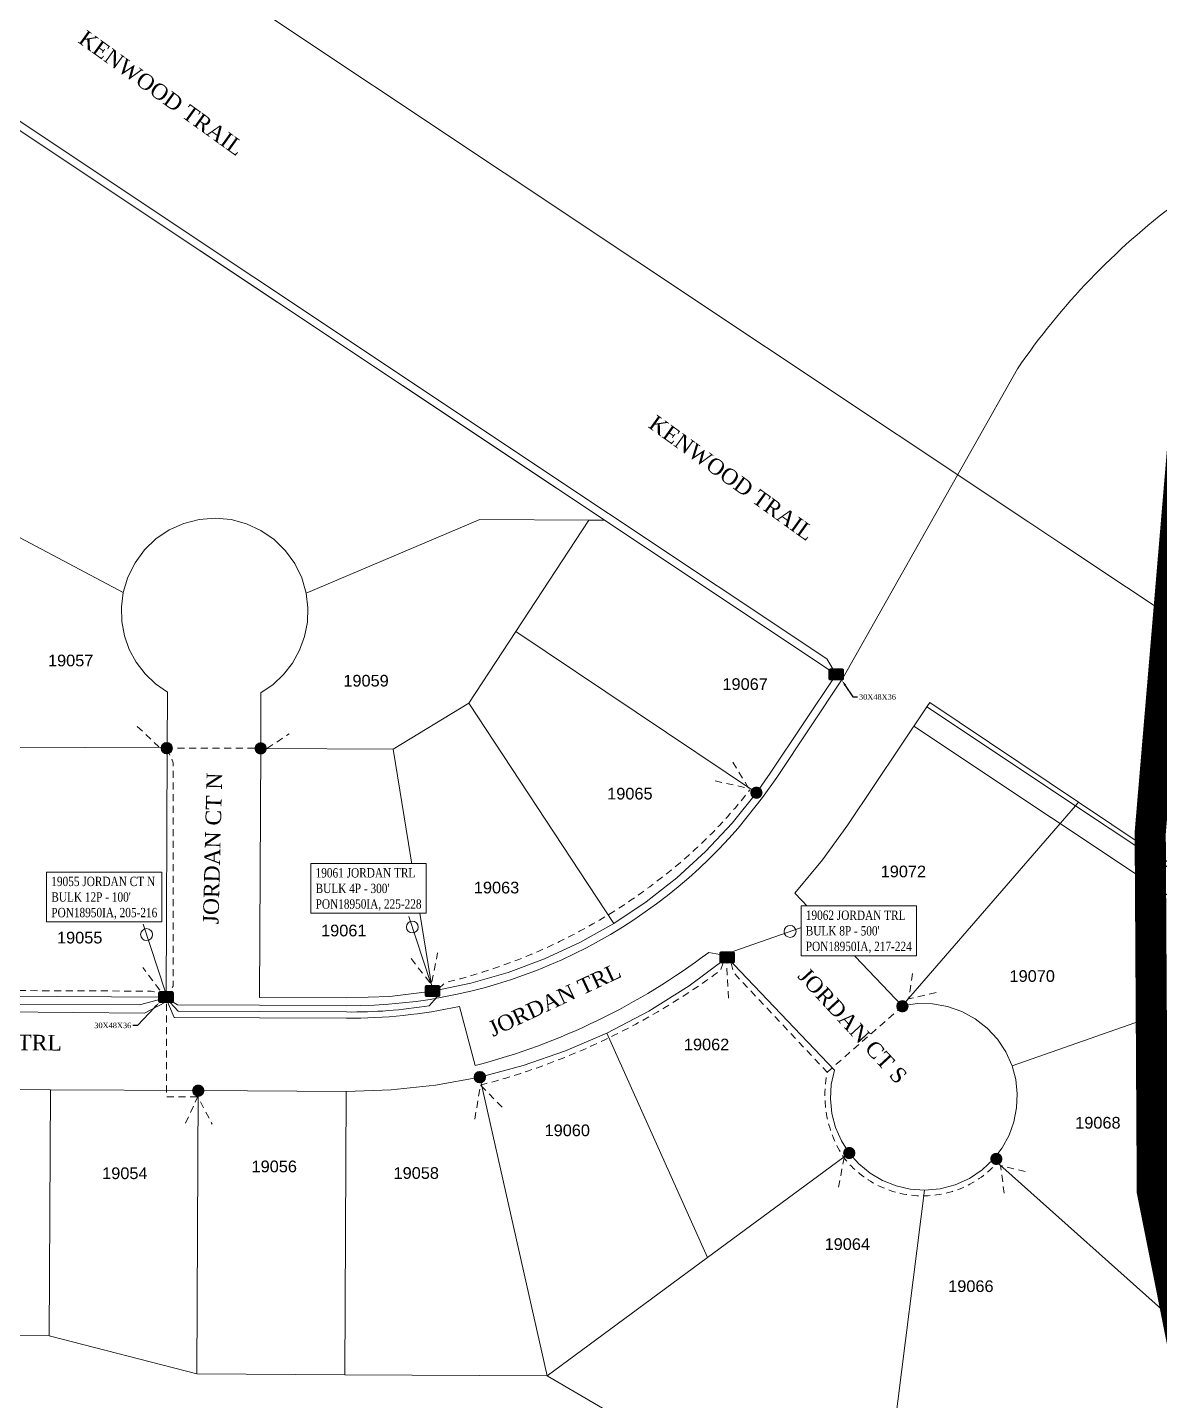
# Model space of a CAD drawing. Header units: feet. Extents: x 865220 to 2821149, y -2240498 to 944432.
# Drawn here: x 2812982 to 2813709, y 938636 to 939518 of the extents above; entities that cross this region are included whole.
import ezdxf
from ezdxf import colors
from ezdxf.entities.mleader import LeaderData, LeaderLine
from ezdxf.enums import TextEntityAlignment as Align
from ezdxf.lldxf.tags import DXFTag
from ezdxf.math import Vec2, Vec3

# ---------------------------------------------------------------- set-up
doc = ezdxf.new("R2010")
doc.units = ezdxf.units.FT
doc.header["$LTSCALE"] = 0.015
doc.header["$MEASUREMENT"] = 0
doc.linetypes.add('DASHED', pattern=[5, 3, -2])
for name, color, linetype in [('288A', 112, '288A'), ('432A', 112, '432A'), ('48C', 112, '48C'), ('48D', 112, '48D'), ('Dakota County Addresses', 7, 'Continuous'), ('Dakota County Parcels', 7, 'Continuous'), ('DETAIL', 7, 'Continuous'), ('DROP BURIED', 7, 'DASHED'), ('STREET NAME', 7, 'Continuous'), ('TAIL', 1, 'MST'), ('TELEPHONE STRUCT-PROP', 6, 'Continuous'), ('TERMINALS', 7, 'Continuous')]:
    doc.layers.add(name, color=color, linetype=linetype)
doc.layers.add('RUNNING LINE (UNDERGROUND)', color=10, linetype='Continuous', lineweight=40)
doc.layers.add('WORK BOUNDARY', color=110, linetype='Continuous', lineweight=40)
doc.styles.add('Dimensions 100', font='arial.ttf')
doc.styles.add('Line', font='txt.shx', dxfattribs={"height": 3})
doc.styles.add('SIMPLEX', font='times.ttf', dxfattribs={"width": 0.8})
doc.styles.get("Standard").update_dxf_attribs({"font": 'times.ttf'})
doc.styles.add('Utilities', font='arial.ttf', dxfattribs={"height": 2.5})
tags = doc.linetypes.add('288A', pattern='A,80,-5,["288A",Line,S=1.5,R=0,X=0,Y=-1.5],-24', length=109).pattern_tags.tags
tags[6] = DXFTag(74, 10)
tags = doc.linetypes.add('432A', pattern='A,80,-5,["432A",Line,S=1.5,R=0,X=0,Y=-1.5],-24', length=109).pattern_tags.tags
tags[6] = DXFTag(74, 10)
tags = doc.linetypes.add('48C', pattern='A,80,-5,["48C",Line,S=1.5,R=0,X=0,Y=-1.5],-20', length=105).pattern_tags.tags
tags[6] = DXFTag(74, 10)
tags = doc.linetypes.add('48D', pattern='A,80,-5,["48D",Line,S=1.5,R=0,X=0,Y=-1.5],-20', length=105).pattern_tags.tags
tags[6] = DXFTag(74, 10)
tags = doc.linetypes.add('MST', pattern='A,5,-5,5,-5,["TAIL",Line,S=1.5,R=0,X=0,Y=-1.5],-20', length=40).pattern_tags.tags
tags[10] = DXFTag(74, 10)

# ---------------------------------------------------------------- blocks, each defined once
blk = doc.blocks.new('ACMAP_ANN_TEMPLATE_Dakota County Addresses')
at = {"layer": 'Dakota County Addresses', "style": 'Dimensions 100'}
blk.add_attdef('DakotaCountyAddress', text='', height=50, dxfattribs=at).set_placement((0, 0), align=Align.CENTER)
blk = doc.blocks.new('NEW HH')
at = {"ltscale": 40, "true_color": 0xffffff}
h = blk.add_hatch(color=7, dxfattribs=at)
h.dxf.hatch_style = 1
h.paths.add_polyline_path([(-0.061, -0.031, 0.414214), (-0.046, -0.046), (0.046, -0.046, 0.414214), (0.061, -0.031), (0.061, 0.031, 0.414214), (0.046, 0.046), (-0.046, 0.046, 0.414214), (-0.061, 0.031)])
at = {"layer": 'RUNNING LINE (UNDERGROUND)', "color": 6, "lineweight": 0, "const_width": 0.005, "flags": 128}
blk.add_lwpolyline([(-0.061, 0.031), (-0.061, -0.031, 0.414214), (-0.046, -0.046), (0.046, -0.046, 0.414214), (0.061, -0.031), (0.061, 0.031, 0.414214), (0.046, 0.046), (-0.046, 0.046, 0.414214)], format="xyb", close=True, dxfattribs=at)
at = {"layer": 'TELEPHONE STRUCT-PROP', "color": 18, "true_color": 0x000000, "style": 'Utilities'}
blk.add_text('HH', height=0.05, dxfattribs=at).set_placement((0, 0), align=Align.MIDDLE_CENTER)
blk = doc.blocks.new('Proposed FlowerPot')
at = {"lineweight": 5, "ltscale": 100, "true_color": 0xffffff}
h = blk.add_hatch(color=7, dxfattribs=at)
h.dxf.hatch_style = 1
h.paths.add_polyline_path([(-0.06, 0, 0.414214), (0, -0.06, 0.414214), (0.06, 0, 0.414214), (0, 0.06, 0.414214)])
at = {"lineweight": 5, "ltscale": 100}
blk.add_circle((0, 0), 0.0604, dxfattribs=at)
at = {"layer": 'RUNNING LINE (UNDERGROUND)', "color": 6, "lineweight": 5, "const_width": 0.00907, "flags": 128}
blk.add_lwpolyline([(-0.06, 0, -0.414214), (0, 0.06, -0.414214), (0.06, 0, -0.414214), (0, -0.06, -0.414214), (-0.06, 0)], format="xyb", dxfattribs=at)
at = {"color": 18, "linetype": 'ByBlock', "lineweight": 5, "ltscale": 100, "true_color": 0x000000, "style": 'Dimensions 100'}
blk.add_text('F', height=0.0744, dxfattribs=at).set_placement((-0.029, -0.037))
blk = doc.blocks.new('TERMINAL')
at = {"lineweight": 5, "ltscale": 0.5, "flags": 128}
blk.add_lwpolyline([(-0.07, -0.65), (-0.07, 44.75)], dxfattribs=at)
at = {"lineweight": 5, "ltscale": 0.5}
blk.add_circle((-0.07, 37.61), 3.83, dxfattribs=at)

msp = doc.modelspace()

# ---------------------------------------------------------------- linework, layer by layer
at = {"layer": '288A', "lineweight": 5, "ltscale": 50, "flags": 128}
msp.add_lwpolyline([(2813070.42, 938894.83), (2813053.58, 938890.31), (2812965.6, 938890.79), (2812875.61, 938891.24, -0.084324), (2812816.43, 938901.49), (2812801.09, 938907.46), (2812784.03, 938916.26), (2812767.98, 938926.79), (2812753.23, 938938.86), (2812738.55, 938952.21), (2812686.72, 938999.34, 0.185273), (2812555.26, 939050.53), (2812510.77, 939050.75), (2812407.7, 939051.26), (2812381.33, 939052.3, -0.161092), (2812156.97, 939145.3), (2812139.07, 939161.78), (2812122.18, 939179.41), (2812105.45, 939199.32), (2812090.7, 939219.47), (2812077.29, 939240.44), (2812022.63, 939332.51), (2811974.14, 939414.19), (2811831.22, 939654.93), (2811785.28, 939732.31), (2811729.13, 939826.89), (2811701.99, 939872.6), (2811702.8, 939881.03), (2811714.14, 939881.94), (2811796, 939930.54, 0.26802), (2811897.31, 940111.11), (2811896.19, 940201.09), (2811892.59, 940490.55), (2811891.75, 940550.67), (2811889.54, 940728.58), (2811889.19, 940756.42), (2811888.22, 940783.26), (2811885.97, 940810.09), (2811882.47, 940836.67), (2811878.62, 940865.83), (2811876.17, 940895.03), (2811875.11, 940924.37), (2811874.78, 940950.87), (2811871.29, 941231.88), (2811870.98, 941257.26), (2811869.39, 941282.07, 0.233625), (2811751.67, 941464.29), (2811704.95, 941492.18), (2811680.69, 941508.12, -0.219143), (2811542.68, 941752.06), (2811530.31, 941901.64), (2811531.25, 941931.56), (2811534.67, 941960.16, -0.23519), (2811709.17, 942202.54), (2811729.85, 942212.55), (2811738.55, 942217.29), (2811746.6, 942223.54), (2811753.52, 942231.02), (2811765.86, 942249.72, -0.660055), (2811899.07, 942214.02), (2811904.77, 942206.54)], format="xyb", dxfattribs=at)
at = {"layer": '432A', "lineweight": 5, "ltscale": 50, "flags": 128}
msp.add_lwpolyline([(2816785.17, 939584.17), (2816776.58, 939571.97), (2816555.39, 939565.69), (2816545.11, 939575.68), (2816367.43, 939573.1), (2816157.82, 939572.53), (2816126.33, 939572.45), (2815173.17, 939569.87), (2815093.17, 939569.65), (2814958.14, 939569.65), (2814850.74, 939571.23), (2814743.38, 939575.32), (2814636.17, 939581.75), (2814584, 939585.57), (2814542.37, 939588.01, 0.064097), (2814256.48, 939561.99), (2814198.12, 939547.37), (2813808.99, 939443.41), (2813785.54, 939436.24), (2813762.73, 939427.46), (2813740.6, 939417.09), (2813719.41, 939405.25, 0.081064), (2813617.44, 939298.76), (2813505.38, 939100), (2813462.8, 939036.33), (2813453.75, 939023.48), (2813437.97, 939003.79, -0.218888), (2813186.57, 938889.7), (2813130.58, 938889.97), (2813078.06, 938890.24), (2813070.42, 938894.83)], format="xyb", dxfattribs=at)
at = {"layer": '48C', "lineweight": 5, "ltscale": 50, "flags": 128}
msp.add_lwpolyline([(2813070.35, 938892.07), (2813056.78, 938884.87), (2812965.57, 938885.79), (2812875.58, 938886.24, -0.083907), (2812813.73, 938897.01), (2812803.44, 938847.64), (2812795.65, 938827.23), (2812789.81, 938805.49), (2812786.24, 938783.27), (2812784.98, 938760.93), (2812784.57, 938678.72), (2812783.73, 938508.58), (2812784.85, 938488.98, 0.287906), (2812891.97, 938356.33), (2812915.61, 938348.21), (2813077.26, 938292.71), (2813100.54, 938283.99, -0.044055), (2813171.11, 938247.82), (2813186.03, 938244.06)], format="xyb", dxfattribs=at)
at = {"layer": '48D', "lineweight": 5, "ltscale": 50, "flags": 128}
msp.add_lwpolyline([(2813501.03, 939102.46), (2813494.95, 939112.51), (2813354.8, 939205.82), (2812900.35, 939508.55), (2812884.87, 939519.37), (2812861.55, 939536.4), (2812828.14, 939562.39), (2812798.34, 939587.29), (2812781.55, 939602.09), (2812763.31, 939618.84), (2812749.95, 939631.57), (2812744.88, 939636.41), (2812727.72, 939653.69, -0.106157), (2812468.85, 940062.46), (2812460.57, 940083.23), (2812452.61, 940089.69)], format="xyb", dxfattribs=at)
at = {"layer": 'Dakota County Parcels', "lineweight": 5}
for p, q in [((2812994.58, 939619.86), (2813624.65, 939200.35)), ((2812994.58, 939619.85), (2813624.64, 939200.34)), ((2812911.45, 939495.01), (2813352.03, 939201.66)), ((2813501.03, 939102.46), (2812911.46, 939495.01)), ((2812951.5, 939203.55), (2813043.13, 939155.19)), ((2813272.12, 939201.96), (2813342.11, 939201.62)), ((2813295.26, 939130.08), (2813342.11, 939201.62)), ((2813342.11, 939201.62), (2813352.18, 939201.57)), ((2813647.29, 939185.26), (2813624.66, 939200.34)), ((2813647.31, 939185.25), (2813905.47, 939013.36)), ((2813265.13, 939084.07), (2813295.26, 939130.08)), ((2813295.26, 939130.08), (2813449.76, 939026.49)), ((2813458.68, 939039.16), (2813501.03, 939102.46)), ((2813071.4, 939055.25), (2813071.58, 939091.01)), ((2813131.39, 939054.95), (2813131.57, 939090.71)), ((2813216.39, 939054.53), (2813265.13, 939084.07)), ((2813265.13, 939084.07), (2813358.15, 938942.59)), ((2813508.54, 939005.8), (2813559.31, 939081.68)), ((2813559.31, 939081.68), (2813561.09, 939084.35)), ((2813559.31, 939081.68), (2813654.71, 939018.15)), ((2813561.09, 939084.35), (2813656.66, 939020.4)), ((2813844.47, 938873.79), (2813550.96, 939069.21)), ((2812966.41, 939055.77), (2813071.4, 939055.25)), ((2813070.61, 938895.27), (2813071.4, 939055.25)), ((2813130.6, 938894.97), (2813131.39, 939054.95)), ((2813131.39, 939054.95), (2813216.39, 939054.53)), ((2813216.39, 939054.53), (2813241.78, 938899.13)), ((2813449.76, 939026.49), (2813458.68, 939039.16)), ((2813654.71, 939018.15), (2813656.66, 939020.4)), ((2813656.66, 939020.4), (2813721.42, 938977.08)), ((2813543.33, 938889.56), (2813654.71, 939018.15)), ((2813654.71, 939018.15), (2813721.45, 938973.72)), ((2813474.5, 938962.08), (2813543.33, 938889.56)), ((2813430.98, 938920.77), (2813499.82, 938848.26)), ((2812965.62, 938895.79), (2813070.61, 938895.27)), ((2813130.6, 938894.97), (2813186.59, 938894.7)), ((2813613.96, 938851.07), (2813722.14, 938888.99)), ((2813353.71, 938872.05), (2813418.4, 938728.03)), ((2813272.11, 938843.94), (2813315.38, 938652.09)), ((2812901.33, 938836.12), (2812996.32, 938835.65)), ((2812995.54, 938677.67), (2812996.32, 938835.65)), ((2812996.32, 938835.65), (2813091.31, 938835.17)), ((2813090.41, 938653.21), (2813091.31, 938835.17)), ((2813091.31, 938835.17), (2813186.3, 938834.7)), ((2813185.4, 938652.74), (2813186.3, 938834.7)), ((2813418.4, 938728.03), (2813509.42, 938795.13)), ((2813602.07, 938791.24), (2813723.83, 938682.41)), ((2813526.93, 938528.57), (2813557.82, 938771.23)), ((2813315.38, 938652.09), (2813418.4, 938728.03)), ((2812900.56, 938678.14), (2812995.54, 938677.67)), ((2812995.54, 938677.67), (2813090.41, 938653.21)), ((2813090.41, 938653.21), (2813185.4, 938652.74)), ((2813185.4, 938652.74), (2813315.38, 938652.09)), ((2813315.38, 938652.09), (2813526.93, 938528.57))]:
    msp.add_line(p, q, dxfattribs=at)
for points in [[(2813102.14, 939202.8), (2813091.92, 939201.98), (2813082, 939199.43), (2813072.65, 939195.23), (2813064.16, 939189.5), (2813056.76, 939182.41), (2813050.68, 939174.16), (2813046.09, 939165), (2813043.13, 939155.19)], [(2813160.66, 939154.61), (2813157.79, 939164.44), (2813153.29, 939173.65), (2813147.3, 939181.95), (2813139.97, 939189.12), (2813131.54, 939194.93), (2813122.24, 939199.23), (2813112.34, 939201.88), (2813102.14, 939202.81)], [(2813160.65, 939154.6), (2813160.66, 939154.61), (2813272.12, 939201.96)], [(2813043.13, 939155.19), (2813041.92, 939145.9), (2813042.17, 939136.54), (2813043.87, 939127.33), (2813046.99, 939118.5), (2813051.44, 939110.26), (2813057.12, 939102.82), (2813063.89, 939096.35), (2813071.58, 939091.01)], [(2813131.57, 939090.71), (2813139.32, 939095.97), (2813146.15, 939102.38), (2813151.9, 939109.76), (2813156.43, 939117.96), (2813159.64, 939126.76), (2813161.43, 939135.95), (2813161.77, 939145.31), (2813160.65, 939154.6)], [(2813358.15, 938942.59), (2813378.95, 938956.45), (2813398.62, 938971.87), (2813417.05, 938988.75), (2813434.13, 939006.99), (2813449.76, 939026.49)], [(2813474.5, 938962.08), (2813492.3, 938983.33), (2813508.54, 939005.8)], [(2813241.78, 938899.13), (2813266.26, 938904.19), (2813290.27, 938911.11), (2813313.68, 938919.86), (2813336.35, 938930.37), (2813358.15, 938942.59)], [(2813353.71, 938872.05), (2813380.73, 938886.24), (2813406.54, 938902.51), (2813430.98, 938920.77)], [(2813186.59, 938894.7), (2813214.28, 938895.74), (2813241.78, 938899.13)], [(2813613.96, 938851.07), (2813609.98, 938860.01), (2813604.6, 938868.18), (2813597.96, 938875.37), (2813590.25, 938881.39), (2813581.66, 938886.07), (2813572.42, 938889.29), (2813562.78, 938890.97), (2813553, 938891.06), (2813543.33, 938889.56)], [(2813272.11, 938843.94), (2813299.98, 938851.28), (2813327.23, 938860.66), (2813353.71, 938872.05)], [(2813602.07, 938791.24), (2813607.62, 938798.49), (2813612.01, 938806.5), (2813615.12, 938815.09), (2813616.9, 938824.05), (2813617.3, 938833.17), (2813616.31, 938842.25), (2813613.96, 938851.07)], [(2813186.3, 938834.7), (2813215.1, 938835.65), (2813243.76, 938838.74), (2813272.11, 938843.94)], [(2813499.82, 938848.26), (2813497.87, 938839.14), (2813497.37, 938829.83), (2813498.31, 938820.55), (2813500.67, 938811.54), (2813504.41, 938802.99), (2813509.42, 938795.13)], [(2813509.42, 938795.13), (2813515.59, 938788.14), (2813522.77, 938782.2), (2813530.78, 938777.43), (2813539.44, 938773.97), (2813548.52, 938771.88), (2813557.82, 938771.23)], [(2813557.82, 938771.23), (2813567.77, 938772.14), (2813577.43, 938774.69), (2813586.53, 938778.81), (2813594.82, 938784.37), (2813602.07, 938791.24)]]:
    msp.add_lwpolyline(points, dxfattribs=at)
at = {"layer": 'DROP BURIED', "lineweight": 5, "ltscale": 100, "flags": 128}
for points in [[(2813052.1, 939069.03), (2813066.04, 939056.04)], [(2813135.44, 939054.92), (2813149.66, 939064.3)], [(2813127.51, 939055.09), (2813076.57, 939055.09)], [(2813423.18, 939034.18), (2813444.89, 939029.22), (2813434.3, 939046.78)], [(2813228.01, 938920.05), (2813240.95, 938903.52), (2813245.06, 938923.76)], [(2813066.54, 938899.67), (2813055.65, 938914.18)], [(2813431.94, 938894.47), (2813430.59, 938918.46)], [(2813565.17, 938898.16), (2813547.57, 938894.05), (2813550.11, 938911.63)], [(2812901.16, 938899.76), (2813060.96, 938899.07), (2813066.65, 938897.7)], [(2813070.81, 938890.93), (2813070.81, 938831.29), (2813091.33, 938831.29)], [(2813495.21, 938846.94), (2813542.7, 938888.64)], [(2813268.87, 938816.84), (2813272.55, 938838.73), (2813288.1, 938822.98)], [(2813083.07, 938814.26), (2813091.04, 938831.33), (2813100.15, 938813.63)], [(2813502.55, 938773.13), (2813506.05, 938792.01)], [(2813608.97, 938769.26), (2813606.51, 938787.16), (2813623.77, 938783.01)]]:
    msp.add_lwpolyline(points, dxfattribs=at)
for points in [[(2813245.74, 938900.77), (2813250.19, 938904.66, 0.107805), (2813389.04, 938972.08, 0.064548), (2813445.51, 939028.31)], [(2813272.55, 938838.73, 0.096269), (2813426.73, 938912.45), (2813428.89, 938918.31)], [(2813433.48, 938917.14), (2813435.09, 938910.96), (2813495.21, 938846.94, 0.201267), (2813506.05, 938792.01, 0.465674), (2813604.78, 938789.16, 0.465674)]]:
    msp.add_lwpolyline(points, format="xyb", dxfattribs=at)
at = {"layer": 'TAIL', "lineweight": 5, "ltscale": 50, "flags": 128}
for points in [[(2813070.42, 938894.83), (2813075.82, 938882.25), (2813130.54, 938881.97), (2813186.53, 938881.7, 0.053995), (2813259.02, 938889.19), (2813269.18, 938851.24, 0.098061), (2813419.16, 938924), (2813430.99, 938921.65, 0.109857)], [(2813244.48, 938895.26), (2813239.69, 938889.74, -0.043722), (2813186.55, 938885.7), (2813130.56, 938885.97), (2813078.4, 938886.27), (2813070.42, 938894.83)]]:
    msp.add_lwpolyline(points, format="xyb", dxfattribs=at)
at = {"layer": 'WORK BOUNDARY', "lineweight": 100, "const_width": 20}
msp.add_lwpolyline([(2811262.27, 940576.28), (2811264.12, 940364.92), (2811316.31, 940142.87), (2811416.42, 939865.61), (2811693.97, 939406.33), (2811991.37, 938913.88), (2812296.95, 938443.71), (2812490.65, 938000.36), (2812708.6, 937304.01), (2813307.67, 937650.04), (2813307.67, 937650.04), (2813771.55, 937896.77), (2813778.52, 938397.36), (2813704.06, 938770.46), (2813702.69, 939000.67), (2813727.05, 939289.27), (2813889.34, 939357.29), (2814093.49, 939425.32), (2814296.34, 939460.63), (2814629.04, 939485.4)], dxfattribs=at)

# ---------------------------------------------------------------- block references
at = {"lineweight": 5}
for name, p, xscale, yscale, zscale in [('NEW HH', (2813501.03, 939102.46), 80, 80, 40), ('Proposed FlowerPot', (2813071.08, 939055.11), 60, 60, 30), ('Proposed FlowerPot', (2813131.39, 939054.95), 60, 60, 30), ('Proposed FlowerPot', (2813449.76, 939026.49), 60, 60, 30), ('NEW HH', (2813430.98, 938920.77), 80, 80, 40), ('NEW HH', (2813070.61, 938895.27), 80, 80, 40), ('NEW HH', (2813241.78, 938899.13), 80, 80, 40), ('Proposed FlowerPot', (2813543.55, 938889.4), 60, 60, 30), ('Proposed FlowerPot', (2813272.14, 938843.84), 60, 60, 30), ('Proposed FlowerPot', (2813091.31, 938835.17), 60, 60, 30), ('Proposed FlowerPot', (2813509.42, 938795.13), 60, 60, 30), ('Proposed FlowerPot', (2813603.87, 938791.35), 60, 60, 30)]:
    msp.add_blockref(name, p, dxfattribs=dict(at, xscale=xscale, yscale=yscale, zscale=zscale))
at = {"layer": 'Dakota County Addresses', "lineweight": 5, "xscale": 0.15, "yscale": 0.15, "zscale": 0.15}
for p, values in [((2813009.36, 939107.67), {'DakotaCountyAddress': '19057'}), ((2813199.07, 939094.69), {'DakotaCountyAddress': '19059'}), ((2813442.53, 939092.51), {'DakotaCountyAddress': '19067'}), ((2813368.52, 939022.17), {'DakotaCountyAddress': '19065'}), ((2813544.16, 938972.18), {'DakotaCountyAddress': '19072'}), ((2813282.88, 938961.85), {'DakotaCountyAddress': '19063'}), ((2813184.77, 938934.26), {'DakotaCountyAddress': '19061'}), ((2813015.16, 938929.71), {'DakotaCountyAddress': '19055'}), ((2813626.92, 938905.04), {'DakotaCountyAddress': '19070'}), ((2813417.78, 938861.06), {'DakotaCountyAddress': '19062'}), ((2813669.1, 938810.81), {'DakotaCountyAddress': '19068'}), ((2813328.3, 938805.95), {'DakotaCountyAddress': '19060'}), ((2813140.11, 938782.77), {'DakotaCountyAddress': '19056'}), ((2813044.17, 938778.38), {'DakotaCountyAddress': '19054'}), ((2813231.31, 938778.53), {'DakotaCountyAddress': '19058'}), ((2813508.15, 938732.86), {'DakotaCountyAddress': '19064'}), ((2813587.52, 938705.86), {'DakotaCountyAddress': '19066'})]:
    msp.add_blockref('ACMAP_ANN_TEMPLATE_Dakota County Addresses', p, dxfattribs=at).add_auto_attribs(values)
at = {"layer": 'TERMINALS', "lineweight": 5, "ltscale": 0.5, "xscale": -1}
for p, rotation in [((2813240.44, 938904.5), 18.15063636285988), ((2813069.75, 938899.62), 18.15063636285988), ((2813435.87, 938925.08), 289.2418776830179)]:
    msp.add_blockref('TERMINAL', p, dxfattribs=dict(at, rotation=rotation))

# ---------------------------------------------------------------- texts
at = {"layer": 'STREET NAME', "lineweight": 5, "ltscale": 40, "char_height": 10, "attachment_point": 1}
for s, insert, rotation in [('KENWOOD TRAIL', (2813019.39, 939516.82), 324.24862), ('KENWOOD TRAIL', (2813385.57, 939269.63), 324.24862), ('JORDAN CT N', (2813094.26, 938942.22), 88.55666), ('JORDAN TRL', (2813276.41, 938878.71), 25.02773), ('JORDAN CT S', (2813483.12, 938915.09), 312.75389), ('JORDAN TRL', (2812911.84, 938871.66), 359.53497)]:
    msp.add_mtext(s, dxfattribs=dict(at, insert=insert, rotation=rotation))

# ---------------------------------------------------------------- next in the draw order: texts
at = {"layer": 'TERMINALS', "color": 244, "lineweight": 5, "ltscale": 0.5, "true_color": 0x991b1e, "insert": (2812996.91, 938972.55), "char_height": 6, "attachment_point": 1, "style": 'SIMPLEX', "bg_fill": 19, "box_fill_scale": 1.5, "bg_fill_color": 256, "bg_fill_transparency": 0}
msp.add_mtext("19055 JORDAN CT N\\PBULK 12P - 100'\\PPON18950IA, 205-216", dxfattribs=at)
at = {"layer": 'TERMINALS', "lineweight": 5, "ltscale": 0.5, "char_height": 6, "attachment_point": 1, "style": 'SIMPLEX', "bg_fill": 19, "box_fill_scale": 1.5, "bg_fill_color": 256, "bg_fill_transparency": 0}
for s, insert in [("19061 JORDAN TRL\\PBULK 4P - 300'\\PPON18950IA, 225-228", (2813166.66, 938978.07)), ("19062 JORDAN TRL\\PBULK 8P - 500'\\PPON18950IA, 217-224", (2813481.48, 938950.83))]:
    msp.add_mtext(s, dxfattribs=dict(at, insert=insert))

# ---------------------------------------------------------------- next in the draw order: leaders
at = {"layer": 'DETAIL', "lineweight": 5, "ltscale": 5}
ml = msp.add_multileader_mtext('Standard', dxfattribs=at)
ml.set_content('30X48X36', color=256)
ml.set_leader_properties()
ml.build(insert=Vec2(0, 0))
ml.multileader.update_dxf_attribs({"has_text_frame": 1, "text_left_attachment_type": 2, "text_right_attachment_type": 2, "dogleg_length": 3})
ctx = ml.context
ctx.base_point, ctx.char_height, ctx.landing_gap_size, ctx.plane_origin = Vec3(2813514.74, 939087.99), 3.5, 1.5, Vec3(2813552.78, 939125.8)
ctx.left_attachment, ctx.right_attachment, ctx.text_align_type = 2, 2, 1
notes = []
notes.append((ctx, [(1, (1, 1, 0), (2813511.74, 939087.99), (1, 0), 3, [(0, [(2813504.69, 939098.8)], 0, [])])]))
ctx.mtext.insert, ctx.mtext.alignment, ctx.mtext.flow_direction = Vec3(2813527.52, 939089.77), 2, 5
ctx.mtext.has_bg_fill, ctx.mtext.bg_color, ctx.mtext.bg_scale_factor, ctx.mtext.bg_transparency, ctx.mtext.use_window_bg_color = 1, -1027028792, 1.5, 0, 1
ml = msp.add_multileader_mtext('Standard', dxfattribs=at)
ml.set_content('30X48X36', color=256)
ml.set_leader_properties()
ml.build(insert=Vec2(0, 0))
ml.multileader.update_dxf_attribs({"has_text_frame": 1, "text_left_attachment_type": 2, "text_right_attachment_type": 2, "dogleg_length": 3})
ctx = ml.context
ctx.base_point, ctx.char_height, ctx.landing_gap_size, ctx.plane_origin = Vec3(2813023.62, 938877.05), 3.5, 1.5, Vec3(2813059.57, 938893.03)
ctx.left_attachment, ctx.right_attachment, ctx.text_align_type = 2, 2, 1
notes.append((ctx, [(0, (1, 1, 0), (2813052.18, 938877.05), (-1, 0), 3, [(0, [(2813066.22, 938891.71)], 0, [])])]))
ctx.mtext.insert, ctx.mtext.alignment, ctx.mtext.flow_direction = Vec3(2813036.4, 938878.83), 2, 5
ctx.mtext.has_bg_fill, ctx.mtext.bg_color, ctx.mtext.bg_scale_factor, ctx.mtext.bg_transparency, ctx.mtext.use_window_bg_color = 1, -1027028792, 1.5, 0, 1
for ctx, leaders in notes:
    for number, flags, end, landing, length, lines in leaders:
        leader = LeaderData()
        leader.index, (leader.has_last_leader_line, leader.has_dogleg_vector, leader.attachment_direction) = number, flags
        leader.last_leader_point, leader.dogleg_vector, leader.dogleg_length = Vec3(end), Vec3(landing), length
        for number, points, colour, breaks in lines:
            line = LeaderLine()
            line.index, line.vertices, line.color, line.breaks = number, Vec3.list(points), colors.encode_raw_color(colour), breaks
            leader.lines.append(line)
        ctx.leaders.append(leader)

# ---------------------------------------------------------------- next in the draw order: linework, layer by layer
at = {"layer": 'DROP BURIED', "lineweight": 5, "ltscale": 100, "flags": 128}
msp.add_lwpolyline([(2813070.67, 938894.86), (2813075.1, 938902.38), (2813075.25, 939045.63), (2813071.42, 939054.63)], dxfattribs=at)

doc.saveas('drawing.dxf')
